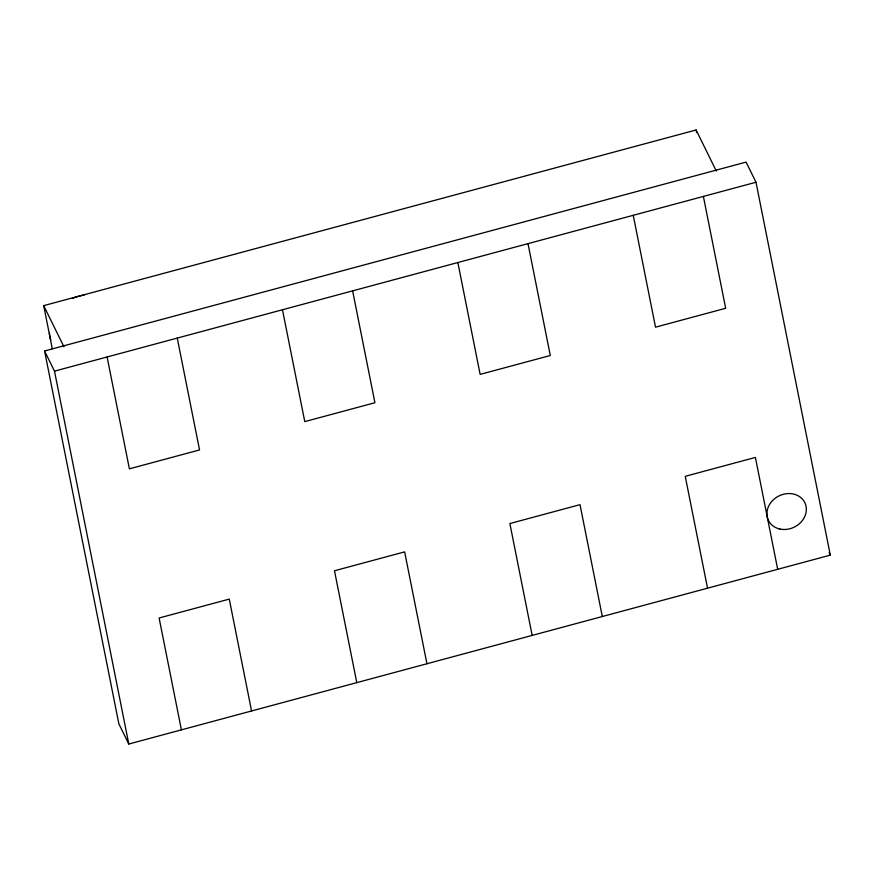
<?xml version="1.0" encoding="UTF-8"?>
<svg xmlns="http://www.w3.org/2000/svg" width="874" height="874" viewBox="0 0 874 874"><rect width="100%" height="100%" fill="white"/><g stroke="black" fill="none" stroke-linecap="round" stroke-linejoin="round"><path stroke-width="1.31" d="M52.287 348.759L43.7 305.649L696.097 129.975L716.33 171.107M44.574 350.987L746.079 162.094L755.999 182.251L830.3 555.132L128.795 744.025L118.875 723.858L44.574 350.987L54.494 371.144L128.795 744.025M54.494 371.144L755.999 182.251M829.131 552.761L830.3 555.132M43.7 305.649L63.933 346.77M696.097 129.975L696.633 132.662M703.384 196.421L725.671 308.282L655.522 327.171L633.235 215.31M777.685 569.291L755.398 457.43L685.249 476.319L707.536 588.18M528.005 243.638L550.292 355.5L480.143 374.389L457.856 262.528M602.306 616.52L580.019 504.659L509.87 523.548L532.157 635.409M352.626 290.867L374.924 402.728L304.775 421.618L282.477 309.757M426.938 663.737L404.64 551.876L334.491 570.766L356.789 682.627M177.258 338.085L199.545 449.946L129.396 468.835L107.098 356.974M251.559 710.966L229.272 599.105L159.112 617.994L181.41 729.856M50.801 340.139A36.566 31.409 -26.2 0 1 49.425 333.191M72.356 298.504A36.566 31.409 -26.2 0 1 84.079 295.139M779.892 529.032A20.244 17.382 -26.2 0 0 806.046 506.297A20.244 17.382 -26.2 0 0 773.96 499.24A20.244 17.382 -26.2 0 0 779.892 529.032"/></g></svg>
